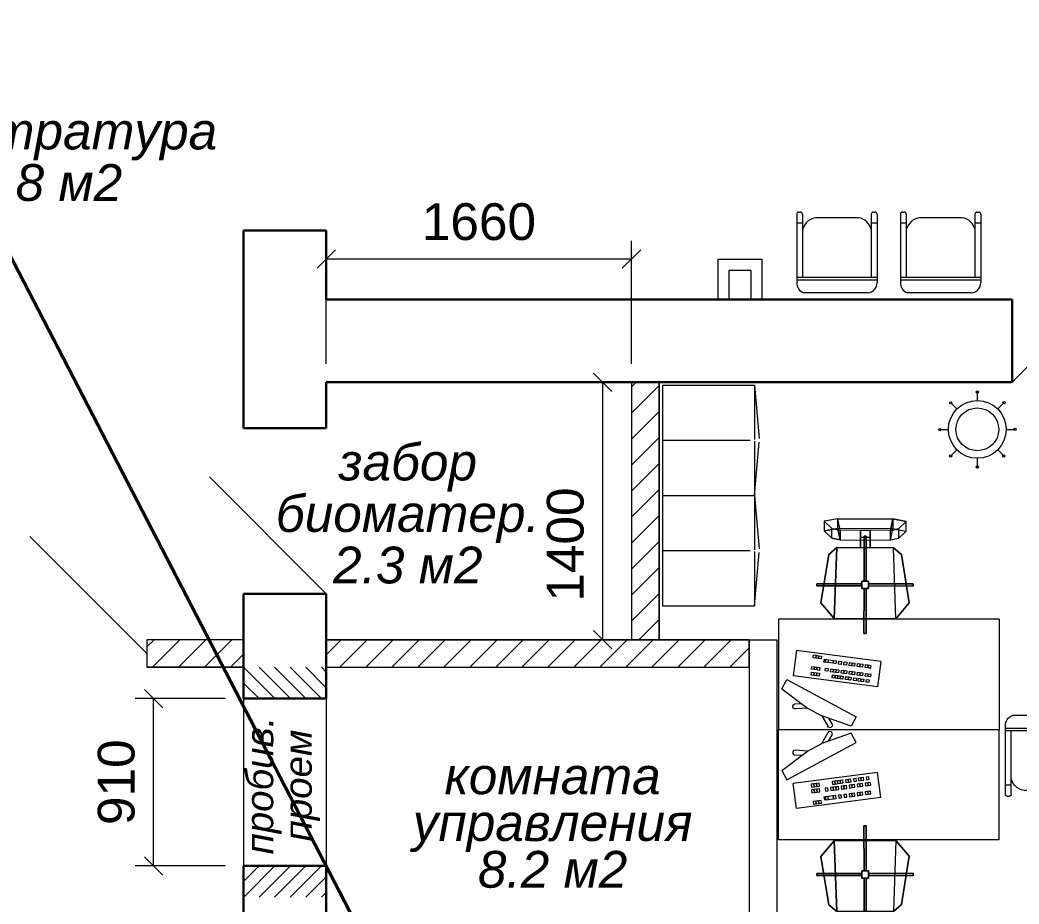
# Model space of a CAD drawing. Header units: metres. Extents: x 14591 to 15202, y 5442 to 5571.
# Drawn here: x 14879.85 to 14885.28, y 5543.47 to 5548.28 of the extents above; entities that cross this region are included whole.
import ezdxf

# ---------------------------------------------------------------- set-up
doc = ezdxf.new("R2010")
doc.units = ezdxf.units.M
doc.header["$MEASUREMENT"] = 0
doc.linetypes.add('DGN Style 3', pattern=[4.89804, 3.4986, -1.39944])
doc.layers.get('Defpoints').update_dxf_attribs({"lineweight": 0})
doc.layers.add('Стены', color=7, linetype='Continuous', lineweight=13)
doc.layers.add('ТХ Мебель', color=7, linetype='Continuous', lineweight=30)
doc.styles.add('Style-Arial', font='arial.ttf')
doc.styles.add('Style-Arial IF', font='ariali.ttf')
doc.styles.add('Style-txt', font='txt.shx')
doc.dimstyles.new('100', dxfattribs={"dimtxt": 0.25, "dimasz": 0.1875, "dimexe": 0.125, "dimexo": 0.125, "dimgap": 0.0625, "dimtad": 1, "dimdec": 0, "dimlfac": 1000, "dimzin": 11, "dimdsep": 46, "dimtxsty": 'Style-txt', "dimblk": 'OBLIQUE', "dimcen": 0.09, "dimadec": 0, "dimazin": 3, "dimtfac": 1, "dimtdec": 0, "dimtmove": 0, "dimatfit": 3, "dimldrblk": 'TerminatorOpen', "dimfxl": 1, "dimfrac": 2, "dimtzin": 11, "dimlwd": 0, "dimlwe": 0, "dimarcsym": 0})

# ---------------------------------------------------------------- blocks, each defined once
blk = doc.blocks.new('_Oblique')
at = {"color": 0, "linetype": 'ByBlock', "lineweight": -2}
blk.add_line((0.5, 0.5), (-0.5, -0.5), dxfattribs=at)
blk = doc.blocks.new('*D118')
at = {"color": 7, "linetype": 'Continuous', "lineweight": 0, "transparency": 16777216}
for p, q in [((14881.5128, 5546.41), (14881.5128, 5547.08)), ((14883.1728, 5546.41), (14883.1728, 5547.08))]:
    blk.add_line(p, q, dxfattribs=at)
at = {"color": 0, "linetype": 'Continuous', "lineweight": 0, "transparency": 16777216}
blk.add_line((14883.1728, 5546.98), (14881.5128, 5546.98), dxfattribs=at)
at = {"layer": 'Defpoints', "color": 0, "linetype": 'Continuous', "lineweight": 40, "transparency": 16777216}
for p in [(14881.5128, 5546.98), (14881.5128, 5546.31), (14883.1728, 5546.31)]:
    blk.add_point(p, dxfattribs=at)
at = {"color": 0, "linetype": 'Continuous', "lineweight": 0, "transparency": 16777216, "xscale": 0.1, "yscale": 0.1, "zscale": 0.1, "rotation": 180}
blk.add_blockref('_Oblique', (14881.5128, 5546.98), dxfattribs=at)
at = {"color": 0, "linetype": 'Continuous', "lineweight": 0, "transparency": 16777216, "xscale": 0.1, "yscale": 0.1, "zscale": 0.1}
blk.add_blockref('_Oblique', (14883.1728, 5546.98), dxfattribs=at)
at = {"color": 0, "linetype": 'Continuous', "lineweight": 0, "transparency": 16777216, "insert": (14882.3428, 5547.1821), "char_height": 0.2, "attachment_point": 5, "style": 'Style-Arial'}
blk.add_mtext('1660', dxfattribs=at)
blk = doc.blocks.new('TerminatorOpen')
at = {"color": 0, "linetype": 'ByBlock', "lineweight": -2}
for q in [(-1, 0.5), (-1, 0), (-1, -0.5)]:
    blk.add_line((0, 0), q, dxfattribs=at)
blk = doc.blocks.new('*D119')
at = {"color": 7, "linetype": 'Continuous', "lineweight": 0, "transparency": 16777216}
for p, q in [((14883.0728, 5546.31), (14882.9157, 5546.31)), ((14883.0728, 5544.91), (14882.9157, 5544.91))]:
    blk.add_line(p, q, dxfattribs=at)
at = {"color": 0, "linetype": 'Continuous', "lineweight": 0, "transparency": 16777216}
blk.add_line((14883.0157, 5546.31), (14883.0157, 5544.91), dxfattribs=at)
at = {"layer": 'Defpoints', "color": 0, "linetype": 'Continuous', "lineweight": 40, "transparency": 16777216}
for p in [(14883.1728, 5546.31), (14883.0157, 5544.91), (14883.1728, 5544.91)]:
    blk.add_point(p, dxfattribs=at)
at = {"color": 0, "linetype": 'Continuous', "lineweight": 0, "transparency": 16777216, "xscale": 0.1, "yscale": 0.1, "zscale": 0.1}
for p, rotation in [((14883.0157, 5546.31), 90), ((14883.0157, 5544.91), 270)]:
    blk.add_blockref('_Oblique', p, dxfattribs=dict(at, rotation=rotation))
at = {"color": 0, "linetype": 'Continuous', "lineweight": 0, "transparency": 16777216, "insert": (14882.8136, 5545.4275), "char_height": 0.2, "attachment_point": 5, "rotation": 90, "style": 'Style-Arial'}
blk.add_mtext('1400', dxfattribs=at)
blk = doc.blocks.new('*U130')
at = {"layer": 'Стены', "color": 7, "linetype": 'Continuous', "lineweight": 0}
blk.add_line((-0.3, -0.2627), (0.3, -0.2627), dxfattribs=at)
at = {"layer": 'ТХ Мебель', "color": 7, "linetype": 'Continuous', "lineweight": 0, "ltscale": 5e-05}
for p, q in [((-0.3, 0.2373), (-0.0099, 0.2627)), ((-0.3, 0.2373), (-0.0048, 0.2373)), ((-0.3, -0.2627), (-0.3, 0.2373)), ((0.0048, 0.2373), (0.3, 0.2373)), ((0.3, 0.2373), (0.0105, 0.2626)), ((0.3, -0.2627), (0.3, 0.2373)), ((0, -0.2627), (0, 0.2148))]:
    blk.add_line(p, q, dxfattribs=at)
blk = doc.blocks.new('*U129')
at = {"color": 7, "linetype": 'Continuous', "lineweight": 0}
blk.add_line((-0.6, -0.0269), (-0.6, 0.5731), dxfattribs=at)
at = {"layer": 'Стены', "color": 7, "linetype": 'Continuous', "lineweight": 0}
for p, q in [((0.6, 0.5731), (-0.6, 0.5731)), ((0.1788, 0.5028), (0.2063, 0.5541)), ((0.2063, 0.5541), (0.3657, 0.4974)), ((0.3283, 0.5107), (0.3089, 0.5443)), ((0.3657, 0.4974), (0.3324, 0.5551)), ((0.6, -0.0269), (0.6, 0.5731)), ((0.5556, 0.301), (0.1788, 0.5028)), ((0.4423, 0.4564), (0.3657, 0.4974)), ((0.4423, 0.4564), (0.5088, 0.4606)), ((0.5827, 0.3515), (0.4423, 0.4564)), ((0.474, 0.4326), (0.5128, 0.4351)), ((0.0435, 0.2035), (0.0614, 0.3404)), ((0.0614, 0.3404), (0.5202, 0.2805)), ((0.5827, 0.3515), (0.5556, 0.301)), ((0.0987, 0.2708), (0.1007, 0.2863)), ((0.1007, 0.2863), (0.1152, 0.2844)), ((0.1072, 0.3016), (0.1092, 0.3172)), ((0.1216, 0.2998), (0.1072, 0.3016)), ((0.1092, 0.3172), (0.1237, 0.3153)), ((0.1152, 0.2844), (0.1132, 0.2689)), ((0.1132, 0.2689), (0.1152, 0.2844)), ((0.1152, 0.2844), (0.1297, 0.2825)), ((0.1237, 0.3153), (0.1216, 0.2998)), ((0.1297, 0.2825), (0.1276, 0.267)), ((0.1361, 0.2979), (0.1381, 0.3134)), ((0.1506, 0.296), (0.1361, 0.2979)), ((0.1381, 0.3134), (0.1526, 0.3115)), ((0.1421, 0.2651), (0.1441, 0.2806)), ((0.1441, 0.2806), (0.1586, 0.2787)), ((0.1506, 0.296), (0.1526, 0.3115)), ((0.1526, 0.3115), (0.1506, 0.296)), ((0.1651, 0.2941), (0.1506, 0.296)), ((0.1526, 0.3115), (0.1671, 0.3096)), ((0.1566, 0.2632), (0.1586, 0.2787)), ((0.1586, 0.2787), (0.1566, 0.2632)), ((0.1586, 0.2787), (0.1731, 0.2768)), ((0.1671, 0.3096), (0.1651, 0.2941)), ((0.1731, 0.2768), (0.1711, 0.2613)), ((0.177, 0.2925), (0.1791, 0.308)), ((0.1915, 0.2906), (0.177, 0.2925)), ((0.1791, 0.308), (0.1935, 0.3061)), ((0.1855, 0.2595), (0.1876, 0.275)), ((0.1876, 0.275), (0.202, 0.2731)), ((0.1935, 0.3061), (0.1915, 0.2906)), ((0.202, 0.2731), (0.2, 0.2576)), ((0.2, 0.2576), (0.202, 0.2731)), ((0.202, 0.2731), (0.2165, 0.2712)), ((0.206, 0.2887), (0.208, 0.3042)), ((0.2205, 0.2868), (0.206, 0.2887)), ((0.208, 0.3042), (0.2225, 0.3023)), ((0.2225, 0.3023), (0.2205, 0.2868)), ((0.2205, 0.2868), (0.2225, 0.3023)), ((0.2349, 0.285), (0.2205, 0.2868)), ((0.2225, 0.3023), (0.237, 0.3005)), ((0.237, 0.3005), (0.2349, 0.285)), ((0.2493, 0.2831), (0.2513, 0.2986)), ((0.2638, 0.2812), (0.2493, 0.2831)), ((0.2513, 0.2986), (0.2658, 0.2967)), ((0.2658, 0.2967), (0.2638, 0.2812)), ((0.2638, 0.2812), (0.2658, 0.2967)), ((0.2782, 0.2793), (0.2638, 0.2812)), ((0.2658, 0.2967), (0.2803, 0.2948)), ((0.2782, 0.2793), (0.2803, 0.2948)), ((0.2803, 0.2948), (0.2782, 0.2793)), ((0.2927, 0.2774), (0.2782, 0.2793)), ((0.2803, 0.2948), (0.2947, 0.2929)), ((0.2927, 0.2774), (0.2947, 0.2929)), ((0.2947, 0.2929), (0.2927, 0.2774)), ((0.3072, 0.2755), (0.2927, 0.2774)), ((0.2947, 0.2929), (0.3092, 0.291)), ((0.3092, 0.291), (0.3072, 0.2755)), ((0.3781, 0.2663), (0.3801, 0.2818)), ((0.3801, 0.2818), (0.3946, 0.2799)), ((0.3946, 0.2799), (0.3925, 0.2644)), ((0.3925, 0.2644), (0.3946, 0.2799)), ((0.3946, 0.2799), (0.409, 0.278)), ((0.407, 0.2625), (0.409, 0.278)), ((0.409, 0.278), (0.407, 0.2625)), ((0.409, 0.278), (0.4235, 0.2761)), ((0.4235, 0.2761), (0.4215, 0.2606)), ((0.5023, 0.1436), (0.5202, 0.2805)), ((0.1039, 0.2701), (0.0986, 0.2708)), ((0.1132, 0.2689), (0.0987, 0.2708)), ((0.0988, 0.2235), (0.1008, 0.239)), ((0.106, 0.2225), (0.0988, 0.2235)), ((0.1133, 0.2216), (0.0988, 0.2235)), ((0.106, 0.2383), (0.1008, 0.239)), ((0.1008, 0.239), (0.1153, 0.2371)), ((0.1276, 0.267), (0.1132, 0.2689)), ((0.1133, 0.2216), (0.1153, 0.2371)), ((0.1153, 0.2371), (0.1133, 0.2216)), ((0.1277, 0.2197), (0.1133, 0.2216)), ((0.1153, 0.2371), (0.1298, 0.2352)), ((0.1298, 0.2352), (0.1277, 0.2197)), ((0.1566, 0.2632), (0.1421, 0.2651)), ((0.1422, 0.2178), (0.1442, 0.2333)), ((0.1567, 0.2159), (0.1422, 0.2178)), ((0.1442, 0.2333), (0.1587, 0.2314)), ((0.1711, 0.2613), (0.1566, 0.2632)), ((0.1567, 0.2159), (0.1587, 0.2314)), ((0.1587, 0.2314), (0.1567, 0.2159)), ((0.1587, 0.2314), (0.1732, 0.2295)), ((0.1732, 0.2295), (0.1712, 0.214)), ((0.2, 0.2576), (0.1855, 0.2595)), ((0.1856, 0.2121), (0.1877, 0.2276)), ((0.1877, 0.2276), (0.2021, 0.2258)), ((0.2145, 0.2557), (0.2, 0.2576)), ((0.2001, 0.2102), (0.2021, 0.2258)), ((0.2021, 0.2258), (0.2001, 0.2102)), ((0.2021, 0.2258), (0.2166, 0.2239)), ((0.2165, 0.2712), (0.2145, 0.2557)), ((0.2166, 0.2239), (0.2146, 0.2084)), ((0.229, 0.2538), (0.231, 0.2693)), ((0.2434, 0.2519), (0.229, 0.2538)), ((0.2291, 0.2065), (0.2311, 0.222)), ((0.231, 0.2693), (0.2455, 0.2674)), ((0.2311, 0.222), (0.2456, 0.2201)), ((0.2434, 0.2519), (0.2455, 0.2674)), ((0.2455, 0.2674), (0.2434, 0.2519)), ((0.2579, 0.25), (0.2434, 0.2519)), ((0.2456, 0.2201), (0.2435, 0.2046)), ((0.2455, 0.2674), (0.2599, 0.2655)), ((0.2599, 0.2655), (0.2579, 0.25)), ((0.258, 0.2027), (0.26, 0.2182)), ((0.26, 0.2182), (0.2745, 0.2163)), ((0.2724, 0.2481), (0.2744, 0.2636)), ((0.2869, 0.2462), (0.2724, 0.2481)), ((0.2744, 0.2636), (0.2889, 0.2617)), ((0.2889, 0.2617), (0.2869, 0.2462)), ((0.2869, 0.2462), (0.2889, 0.2617)), ((0.3013, 0.2443), (0.2869, 0.2462)), ((0.2889, 0.2617), (0.3034, 0.2598)), ((0.3034, 0.2598), (0.3013, 0.2443)), ((0.3013, 0.2443), (0.3034, 0.2598)), ((0.3158, 0.2424), (0.3013, 0.2443)), ((0.3034, 0.2598), (0.3178, 0.2579)), ((0.3178, 0.2579), (0.3158, 0.2424)), ((0.3303, 0.2405), (0.3323, 0.256)), ((0.3448, 0.2387), (0.3303, 0.2405)), ((0.3323, 0.256), (0.3468, 0.2542)), ((0.3468, 0.2542), (0.3448, 0.2387)), ((0.3752, 0.2352), (0.3772, 0.2507)), ((0.3896, 0.2333), (0.3752, 0.2352)), ((0.3772, 0.2507), (0.3917, 0.2488)), ((0.3925, 0.2644), (0.3781, 0.2663)), ((0.3896, 0.2333), (0.3917, 0.2488)), ((0.3917, 0.2488), (0.3896, 0.2333)), ((0.4041, 0.2314), (0.3896, 0.2333)), ((0.3917, 0.2488), (0.4061, 0.2469)), ((0.407, 0.2625), (0.3925, 0.2644)), ((0.4061, 0.2469), (0.4041, 0.2314)), ((0.4041, 0.2314), (0.4061, 0.2469)), ((0.4186, 0.2295), (0.4041, 0.2314)), ((0.4061, 0.2469), (0.4206, 0.245)), ((0.4215, 0.2606), (0.407, 0.2625)), ((0.4206, 0.245), (0.4186, 0.2295)), ((0.0435, 0.2035), (0.5023, 0.1436)), ((0.1712, 0.214), (0.1567, 0.2159)), ((0.2001, 0.2102), (0.1856, 0.2121)), ((0.2146, 0.2084), (0.2001, 0.2102)), ((0.2435, 0.2046), (0.2291, 0.2065)), ((0.2725, 0.2008), (0.258, 0.2027)), ((0.2745, 0.2163), (0.2725, 0.2008)), ((0.2869, 0.1989), (0.289, 0.2144)), ((0.3014, 0.197), (0.2869, 0.1989)), ((0.289, 0.2144), (0.3034, 0.2125)), ((0.3013, 0.197), (0.3033, 0.2125)), ((0.3514, 0.1905), (0.3013, 0.197)), ((0.3034, 0.2125), (0.3014, 0.197)), ((0.3033, 0.2125), (0.3534, 0.206)), ((0.3296, 0.1933), (0.3317, 0.2088)), ((0.3441, 0.1914), (0.3296, 0.1933)), ((0.3317, 0.2088), (0.3461, 0.2069)), ((0.3461, 0.2069), (0.3441, 0.1914)), ((0.3534, 0.206), (0.3514, 0.1905)), ((0.367, 0.1728), (0.369, 0.1883)), ((0.3815, 0.1709), (0.367, 0.1728)), ((0.369, 0.1883), (0.3835, 0.1864)), ((0.3815, 0.1709), (0.3835, 0.1864)), ((0.3835, 0.1864), (0.3815, 0.1709)), ((0.396, 0.169), (0.3815, 0.1709)), ((0.3835, 0.1864), (0.398, 0.1845)), ((0.398, 0.1845), (0.396, 0.169)), ((0.396, 0.169), (0.398, 0.1845)), ((0.4104, 0.1671), (0.396, 0.169)), ((0.398, 0.1845), (0.4125, 0.1826)), ((0.4125, 0.1826), (0.4104, 0.1671)), ((0.1238, -0.1944), (0.1244, 0.05)), ((0.1244, 0.05), (0.1238, -0.1944)), ((0.1238, -0.1944), (0.1244, 0.05)), ((0.1244, 0.05), (0.1244, 0.05)), ((0.1244, 0.05), (0.1244, 0.05)), ((0.1244, 0.05), (0.1359, 0.05)), ((0.1359, 0.05), (0.1244, 0.05)), ((0.1244, 0.05), (0.1359, 0.05)), ((0.1359, 0.05), (0.1354, -0.1944)), ((0.1354, -0.1944), (0.1359, 0.05)), ((0.1359, 0.05), (0.1354, -0.1944)), ((0.1359, 0.05), (0.1359, 0.05)), ((0.1359, 0.05), (0.1359, 0.05)), ((-0.6, -0.0269), (0.6, -0.0269)), ((-0.1106, -0.1158), (-0.0371, -0.03)), ((-0.0371, -0.03), (-0.1106, -0.1158)), ((-0.1106, -0.1158), (-0.0371, -0.03)), ((-0.0371, -0.03), (0.2971, -0.0307)), ((0.2971, -0.0307), (-0.0371, -0.03)), ((0.2971, -0.0307), (-0.0371, -0.03)), ((-0.0371, -0.03), (-0.0252, -0.416)), ((-0.0371, -0.03), (-0.0252, -0.416)), ((0.2834, -0.4167), (0.2971, -0.0307)), ((0.2971, -0.0307), (0.2834, -0.4167)), ((0.2971, -0.0307), (0.3702, -0.1169)), ((0.3702, -0.1169), (0.2971, -0.0307)), ((0.3702, -0.1169), (0.2971, -0.0307)), ((-0.0691, -0.3784), (-0.1106, -0.1158)), ((-0.1106, -0.1158), (-0.0691, -0.3784)), ((-0.0691, -0.3784), (-0.1106, -0.1158)), ((0.3702, -0.1169), (0.3275, -0.3793)), ((0.3275, -0.3793), (0.3702, -0.1169)), ((0.3275, -0.3793), (0.3702, -0.1169)), ((-0.1325, -0.2194), (-0.1324, -0.2078)), ((-0.1324, -0.2078), (-0.1325, -0.2194)), ((-0.1325, -0.2194), (-0.1324, -0.2078)), ((-0.1324, -0.2078), (-0.1324, -0.2078)), ((-0.1324, -0.2078), (0.112, -0.2084)), ((0.112, -0.2084), (-0.1324, -0.2078)), ((-0.1324, -0.2078), (-0.1324, -0.2078)), ((-0.1324, -0.2078), (0.112, -0.2084)), ((0.1119, -0.2339), (0.112, -0.1944)), ((0.112, -0.1944), (0.1119, -0.2339)), ((0.112, -0.1944), (0.1472, -0.1945)), ((0.1472, -0.1945), (0.112, -0.1944)), ((0.112, -0.2084), (0.112, -0.2084)), ((0.112, -0.2084), (0.112, -0.2199)), ((0.1354, -0.1944), (0.1238, -0.1944)), ((0.1354, -0.1944), (0.1354, -0.1944)), ((0.1472, -0.1945), (0.1471, -0.234)), ((0.1471, -0.234), (0.1472, -0.1945)), ((0.3916, -0.209), (0.1471, -0.2084)), ((0.1471, -0.2084), (0.1471, -0.2084)), ((0.1471, -0.2084), (0.3916, -0.209)), ((0.1471, -0.2084), (0.1471, -0.22)), ((0.3916, -0.209), (0.1471, -0.2084)), ((0.3916, -0.209), (0.3916, -0.209)), ((0.3916, -0.2205), (0.3916, -0.209)), ((0.3916, -0.209), (0.3916, -0.209)), ((0.3916, -0.209), (0.3916, -0.2206)), ((0.3916, -0.2205), (0.3916, -0.209)), ((-0.1325, -0.2194), (-0.1325, -0.2194)), ((0.112, -0.2199), (-0.1325, -0.2194)), ((-0.1325, -0.2194), (-0.1325, -0.2194)), ((-0.1325, -0.2194), (0.112, -0.2199)), ((0.112, -0.2199), (-0.1325, -0.2194)), ((0.1471, -0.234), (0.1119, -0.2339)), ((0.1119, -0.2339), (0.1471, -0.234)), ((0.1237, -0.2339), (0.1232, -0.4784)), ((0.1232, -0.4784), (0.1237, -0.2339)), ((0.1237, -0.2339), (0.1232, -0.4784)), ((0.1353, -0.234), (0.1237, -0.2339)), ((0.1348, -0.4784), (0.1353, -0.234)), ((0.1353, -0.234), (0.1348, -0.4784)), ((0.1348, -0.4784), (0.1353, -0.234)), ((0.1353, -0.234), (0.1353, -0.234)), ((0.1471, -0.22), (0.3916, -0.2206)), ((0.3916, -0.2205), (0.1471, -0.22)), ((0.1471, -0.22), (0.3916, -0.2205)), ((0.3916, -0.2206), (0.3916, -0.2205)), ((0.3916, -0.2206), (0.3916, -0.2205)), ((-0.0252, -0.416), (-0.0691, -0.3784)), ((-0.0691, -0.3784), (-0.0252, -0.416)), ((-0.0252, -0.416), (-0.0691, -0.3784)), ((0.3275, -0.3793), (0.2834, -0.4167)), ((0.2834, -0.4167), (0.3275, -0.3793)), ((0.2834, -0.4167), (0.3275, -0.3793)), ((0.2834, -0.4167), (-0.0252, -0.416)), ((-0.0252, -0.416), (0.2834, -0.4167)), ((-0.0252, -0.416), (0.2834, -0.4167)), ((0.1025, -0.5106), (0.1027, -0.4163)), ((0.1025, -0.5106), (0.1027, -0.4163)), ((0.1027, -0.4163), (0.1026, -0.4735)), ((0.1026, -0.4735), (0.1027, -0.4163)), ((0.1027, -0.4163), (0.1555, -0.4164)), ((0.1027, -0.4163), (0.1555, -0.4164)), ((0.1555, -0.4164), (0.1553, -0.5107)), ((0.1555, -0.4164), (0.1553, -0.5107)), ((0.1554, -0.4736), (0.1555, -0.4164)), ((0.1555, -0.4164), (0.1554, -0.4736)), ((-0.052, -0.4669), (-0.0942, -0.5064)), ((-0.0942, -0.5064), (-0.052, -0.4669)), ((-0.0521, -0.5197), (-0.052, -0.4669)), ((-0.0521, -0.5197), (-0.052, -0.4669)), ((-0.052, -0.4669), (-0.008, -0.4576)), ((-0.052, -0.4669), (-0.008, -0.4576)), ((-0.008, -0.4576), (-0.0209, -0.5197)), ((-0.008, -0.4576), (-0.0209, -0.5197)), ((-0.008, -0.4576), (-0.0081, -0.5103)), ((-0.008, -0.4576), (-0.0081, -0.5103)), ((0.2661, -0.4582), (-0.008, -0.4576)), ((0.2661, -0.4582), (-0.008, -0.4576)), ((0.1026, -0.4735), (0.1025, -0.5106)), ((0.1554, -0.4736), (0.1026, -0.4735)), ((0.1232, -0.4784), (0.1232, -0.4784)), ((0.1232, -0.4784), (0.1348, -0.4784)), ((0.1348, -0.4784), (0.1232, -0.4784)), ((0.1232, -0.4784), (0.1232, -0.4784)), ((0.1232, -0.4784), (0.1348, -0.4784)), ((0.1348, -0.4784), (0.1348, -0.4784)), ((0.1348, -0.4784), (0.1348, -0.4784)), ((0.1553, -0.5107), (0.1554, -0.4736)), ((0.266, -0.511), (0.2661, -0.4582)), ((0.266, -0.511), (0.2661, -0.4582)), ((0.2661, -0.4582), (0.31, -0.4677)), ((0.31, -0.4677), (0.2661, -0.4582)), ((0.2661, -0.4582), (0.2787, -0.5203)), ((0.2787, -0.5203), (0.2661, -0.4582)), ((0.31, -0.4677), (0.3099, -0.5205)), ((0.31, -0.4677), (0.3099, -0.5205)), ((0.352, -0.5074), (0.31, -0.4677)), ((0.352, -0.5074), (0.31, -0.4677)), ((-0.0942, -0.5064), (-0.0943, -0.5592)), ((-0.0942, -0.5064), (-0.0943, -0.5592)), ((-0.0943, -0.5592), (-0.0521, -0.5197)), ((-0.0943, -0.5592), (-0.0521, -0.5197)), ((-0.0209, -0.5197), (-0.0942, -0.5064)), ((-0.0209, -0.5197), (-0.0942, -0.5064)), ((-0.0081, -0.5103), (-0.0521, -0.5197)), ((-0.0521, -0.5197), (-0.0081, -0.5103)), ((-0.0081, -0.5103), (-0.0211, -0.5724)), ((-0.0211, -0.5724), (-0.0081, -0.5103)), ((-0.0211, -0.5724), (-0.0209, -0.5197)), ((-0.0211, -0.5724), (-0.0209, -0.5197)), ((-0.0209, -0.5197), (0.2787, -0.5203)), ((-0.0209, -0.5197), (0.2787, -0.5203)), ((-0.0081, -0.5103), (0.266, -0.511)), ((-0.0081, -0.5103), (0.266, -0.511)), ((0.1553, -0.5107), (0.1025, -0.5106)), ((0.3099, -0.5205), (0.266, -0.511)), ((0.266, -0.511), (0.2786, -0.5731)), ((0.3099, -0.5205), (0.266, -0.511)), ((0.266, -0.511), (0.2786, -0.5731)), ((0.2787, -0.5203), (0.2786, -0.5731)), ((0.2787, -0.5203), (0.2786, -0.5731)), ((0.352, -0.5074), (0.2787, -0.5203)), ((0.2787, -0.5203), (0.352, -0.5074)), ((0.3099, -0.5205), (0.3519, -0.5602)), ((0.3519, -0.5602), (0.3099, -0.5205)), ((0.3519, -0.5602), (0.352, -0.5074)), ((0.3519, -0.5602), (0.352, -0.5074)), ((-0.0943, -0.5592), (-0.0211, -0.5724)), ((-0.0211, -0.5724), (-0.0943, -0.5592)), ((0.2786, -0.5731), (-0.0211, -0.5724)), ((0.2786, -0.5731), (-0.0211, -0.5724)), ((0.2786, -0.5731), (0.3519, -0.5602)), ((0.2786, -0.5731), (0.3519, -0.5602))]:
    blk.add_line(p, q, dxfattribs=at)
at = {"layer": 'Стены', "color": 7, "linetype": 'Continuous', "lineweight": 0, "extrusion": (0, 0, -1)}
for centre, start, end in [((-0.3206, 0.5497), 335.1796, 155.2165), ((-0.5108, 0.4479), 81.1305, 261.1674)]:
    blk.add_arc(centre, 0.0129, start, end, dxfattribs=at)
blk = doc.blocks.new('*U131')
at = {"layer": 'Стены', "color": 7, "linetype": 'Continuous', "lineweight": 0}
for p, q in [((-0.2084, 0.2185), (0.1503, 0.2185)), ((-0.1597, 0.1867), (-0.1597, 0.2185)), ((0.1358, -0.2186), (0.1358, 0.2185)), ((0.15, -0.2186), (0.15, 0.2185)), ((0.1503, 0.2185), (0.1691, 0.2185)), ((-0.2193, 0.208), (-0.2193, 0.1978)), ((-0.2084, 0.1867), (0.1358, 0.1867)), ((0.2193, -0.1679), (0.2193, 0.1803)), ((-0.1885, -0.1177), (-0.1885, 0.1082)), ((-0.2193, -0.1972), (-0.2193, -0.2075)), ((-0.2084, -0.1867), (0.1358, -0.1867)), ((-0.1597, -0.2186), (-0.1597, -0.1867)), ((-0.2084, -0.2186), (0.1649, -0.2186))]:
    blk.add_line(p, q, dxfattribs=at)
at = {"layer": 'Стены', "color": 7, "linetype": 'Continuous', "lineweight": 0, "extrusion": (0, 0, -1)}
for centre, radius, start, end in [((0.2089, 0.2082), 0.0104, 358.9796, 94.0778), ((-0.1666, 0.1632), 0.0554, 87.4032, 162.07), ((0.2083, 0.1977), 0.011, 270.467, 0.467), ((0.1042, 0.1045), 0.0844, 358.3439, 76.9666), ((0.1052, -0.1048), 0.0844, 283.0334, 351.2374), ((0.2083, -0.2076), 0.011, 270.467, 0.467), ((0.2089, -0.1971), 0.0104, 358.9796, 94.0778), ((-0.1644, -0.1636), 0.055, 184.5182, 270.467)]:
    blk.add_arc(centre, radius, start, end, dxfattribs=at)
blk = doc.blocks.new('*U132')
at = {"color": 7, "linetype": 'Continuous', "lineweight": 0}
for p, q in [((-0.0007, 0.2052), (-0.0007, 0.1578)), ((-0.0007, 0.2052), (-0.0007, 0.1578)), ((-0.1455, 0.1452), (-0.112, 0.1117)), ((-0.1455, 0.1452), (-0.112, 0.1117)), ((0.144, 0.1452), (0.1105, 0.1117)), ((0.144, 0.1452), (0.1105, 0.1117)), ((-0.2055, 0.0004), (-0.1581, 0.0004)), ((-0.2055, 0.0004), (-0.1581, 0.0004)), ((0.1566, 0.0004), (0.204, 0.0004)), ((0.1566, 0.0004), (0.204, 0.0004)), ((-0.112, -0.1108), (-0.1455, -0.1444)), ((-0.112, -0.1108), (-0.1455, -0.1444)), ((-0.0007, -0.1569), (-0.0007, -0.2043)), ((-0.0007, -0.1569), (-0.0007, -0.2043)), ((0.1105, -0.1108), (0.144, -0.1444)), ((0.1105, -0.1108), (0.144, -0.1444))]:
    blk.add_line(p, q, dxfattribs=at)
at = {"color": 7, "linetype": 'Continuous', "lineweight": 0, "flags": 128}
for points in [[(-0.0067, 0.2042, -1), (0.0056, 0.2042, -1), (-0.0067, 0.2042)], [(-0.0067, 0.2042, -1), (0.0056, 0.2042, -1), (-0.0067, 0.2042)], [(-0.1517, 0.1447, -1), (-0.1394, 0.1447, -1), (-0.1517, 0.1447)], [(-0.1517, 0.1447, -1), (-0.1394, 0.1447, -1), (-0.1517, 0.1447)], [(0.1382, 0.1461, -1), (0.1505, 0.1461, -1), (0.1382, 0.1461)], [(0.1382, 0.1461, -1), (0.1505, 0.1461, -1), (0.1382, 0.1461)], [(-0.2107, -0.0008, -1), (-0.1984, -0.0008, -1), (-0.2107, -0.0008)], [(-0.2107, -0.0008, -1), (-0.1984, -0.0008, -1), (-0.2107, -0.0008)], [(0.1984, 0.0006, -1), (0.2107, 0.0006, -1), (0.1984, 0.0006)], [(0.1984, 0.0006, -1), (0.2107, 0.0006, -1), (0.1984, 0.0006)], [(-0.1524, -0.1443, -1), (-0.1402, -0.1443, -1), (-0.1524, -0.1443)], [(-0.1524, -0.1443, -1), (-0.1402, -0.1443, -1), (-0.1524, -0.1443)], [(0.1366, -0.1439, -1), (0.1489, -0.1439, -1), (0.1366, -0.1439)], [(0.1366, -0.1439, -1), (0.1489, -0.1439, -1), (0.1366, -0.1439)], [(-0.0066, -0.2042, -1), (0.0056, -0.2042, -1), (-0.0066, -0.2042)], [(-0.0066, -0.2042, -1), (0.0056, -0.2042, -1), (-0.0066, -0.2042)]]:
    blk.add_lwpolyline(points, format="xyb", dxfattribs=at)
at = {"color": 7, "linetype": 'Continuous', "lineweight": 0}
for radius in [0.1573, 0.1573, 0.1164]:
    blk.add_circle((-0.0007, 0.0004), radius, dxfattribs=at)
blk = doc.blocks.new('*U143')
at = {"layer": 'Стены', "color": 7, "linetype": 'Continuous', "lineweight": 0}
for p, q in [((-0.2084, 0.2185), (0.1503, 0.2185)), ((-0.1597, 0.1867), (-0.1597, 0.2185)), ((0.1358, -0.2186), (0.1358, 0.2185)), ((0.15, -0.2186), (0.15, 0.2185)), ((0.1503, 0.2185), (0.1691, 0.2185)), ((-0.2193, 0.208), (-0.2193, 0.1978)), ((-0.2084, 0.1867), (0.1358, 0.1867)), ((0.2193, -0.1679), (0.2193, 0.1803)), ((-0.1885, -0.1177), (-0.1885, 0.1082)), ((-0.2193, -0.1972), (-0.2193, -0.2075)), ((-0.2084, -0.1867), (0.1358, -0.1867)), ((-0.1597, -0.2186), (-0.1597, -0.1867)), ((-0.2084, -0.2186), (0.1649, -0.2186))]:
    blk.add_line(p, q, dxfattribs=at)
at = {"layer": 'Стены', "color": 7, "linetype": 'Continuous', "lineweight": 0, "extrusion": (0, 0, -1)}
for centre, radius, start, end in [((0.2089, 0.2082), 0.0104, 358.9796, 94.0778), ((-0.1666, 0.1632), 0.0554, 87.4032, 162.07), ((0.2083, 0.1977), 0.011, 270.467, 0.467), ((0.1042, 0.1045), 0.0844, 358.3439, 76.9666), ((0.1052, -0.1048), 0.0844, 283.0334, 351.2374), ((0.2083, -0.2076), 0.011, 270.467, 0.467), ((0.2089, -0.1971), 0.0104, 358.9796, 94.0778), ((-0.1644, -0.1636), 0.055, 184.5182, 270.467)]:
    blk.add_arc(centre, radius, start, end, dxfattribs=at)
blk = doc.blocks.new('*U93')
at = {"color": 5, "linetype": 'Continuous', "lineweight": 13}
for p, q in [((-0.0853, 0.1402), (-0.0008, 0.2248)), ((-0.0853, 0.0554), (0.0838, 0.2246)), ((-0.0853, -0.0295), (0.0853, 0.1412)), ((-0.0853, -0.1143), (0.0853, 0.0563)), ((-0.0853, -0.1992), (0.0853, -0.0285)), ((-0.0262, -0.2249), (0.0853, -0.1134)), ((0.0586, -0.2249), (0.0853, -0.1982))]:
    blk.add_line(p, q, dxfattribs=at)
blk = doc.blocks.new('*D148')
at = {"color": 7, "linetype": 'Continuous', "lineweight": 0, "transparency": 16777216}
for p, q in [((14880.9628, 5544.59), (14880.4732, 5544.59)), ((14880.9628, 5543.68), (14880.4732, 5543.68))]:
    blk.add_line(p, q, dxfattribs=at)
at = {"color": 0, "linetype": 'Continuous', "lineweight": 0, "transparency": 16777216}
blk.add_line((14880.5732, 5543.68), (14880.5732, 5544.59), dxfattribs=at)
at = {"layer": 'Defpoints', "color": 0, "linetype": 'Continuous', "lineweight": 40, "transparency": 16777216}
for p in [(14880.5732, 5544.59), (14881.0628, 5544.59), (14881.0628, 5543.68)]:
    blk.add_point(p, dxfattribs=at)
at = {"color": 0, "linetype": 'Continuous', "lineweight": 0, "transparency": 16777216, "xscale": 0.1, "yscale": 0.1, "zscale": 0.1}
for p, rotation in [((14880.5732, 5544.59), 90), ((14880.5732, 5543.68), 270)]:
    blk.add_blockref('_Oblique', p, dxfattribs=dict(at, rotation=rotation))
at = {"color": 0, "linetype": 'Continuous', "lineweight": 0, "transparency": 16777216, "insert": (14880.371, 5544.135), "char_height": 0.2, "attachment_point": 5, "rotation": 90, "style": 'Style-Arial'}
blk.add_mtext('910', dxfattribs=at)

msp = doc.modelspace()

# ---------------------------------------------------------------- hatches: boundary and pattern name
at = {"linetype": 'Continuous', "lineweight": 13}
h = msp.add_hatch(dxfattribs=at)
h.set_pattern_fill('HATCH', color=5, style=0, pattern_type=2)
h.set_pattern_definition([(45, (14883.21002, 5545.47301), (-0.070711, 0.070711), [])])
h.paths.add_polyline_path([(14883.32275864, 5544.9099997), (14883.32275864, 5546.3099997), (14883.17275864, 5546.3099997), (14883.17275864, 5544.9099997)])
h = msp.add_hatch(dxfattribs=at)
h.set_pattern_fill('HATCH', color=5, style=0, pattern_type=2)
h.set_pattern_definition([(45, (14880.26892, 5545.16925), (-0.070711, 0.070711), [])])
h.paths.add_polyline_path([(14881.06275864, 5544.9099997), (14880.536393, 5544.9099997), (14880.536393, 5544.7599997), (14881.06275864, 5544.7599997)])
h = msp.add_hatch(dxfattribs=at)
h.set_pattern_fill('HATCH', color=5, style=0, pattern_type=2)
h.set_pattern_definition([(45, (14883.48639, 5544.82212), (-0.0707107, 0.0707107), [])])
h.paths.add_polyline_path([(14883.32275864, 5544.9099997), (14883.17275864, 5544.9099997), (14881.51275864, 5544.9099997), (14881.51275864, 5544.7599997), (14883.81275864, 5544.7599997), (14883.81275864, 5544.9099997)])

# ---------------------------------------------------------------- linework, layer by layer
at = {"color": 1, "linetype": 'Continuous', "lineweight": 40}
msp.add_line((14873.97436208, 5558.23468122), (14897.95934336, 5511.91378311), dxfattribs=at)
at = {"color": 7, "linetype": 'Continuous', "lineweight": 13}
for p, q in [((14883.17275864, 5546.3099997), (14883.17275864, 5544.9099997)), ((14883.32275864, 5546.3099997), (14883.32275864, 5544.9099997)), ((14881.51275864, 5544.9099997), (14883.96275864, 5544.9099997)), ((14881.51275864, 5544.7599997), (14883.81275864, 5544.7599997))]:
    msp.add_line(p, q, dxfattribs=at)
at = {"color": 5, "linetype": 'Continuous', "lineweight": 0}
msp.add_line((14879.8999969, 5545.47139581), (14880.536393, 5544.8349997), dxfattribs=at)
at = {"color": 5, "linetype": 'Continuous', "lineweight": 13}
for p, q in [((14881.06275864, 5544.9099997), (14880.536393, 5544.9099997)), ((14880.536393, 5544.9099997), (14880.536393, 5544.7599997)), ((14881.06275864, 5544.7599997), (14880.536393, 5544.7599997))]:
    msp.add_line(p, q, dxfattribs=at)
at = {"color": 5, "linetype": 'DGN Style 3', "lineweight": 0}
for p, q in [((14881.06275864, 5544.5899997), (14881.06275864, 5543.6799997)), ((14881.51275864, 5544.5899997), (14881.51275864, 5543.6799997))]:
    msp.add_line(p, q, dxfattribs=at)
at = {"color": 5, "linetype": 'Continuous', "lineweight": 30}
for p, q in [((14881.06275864, 5544.5899997), (14881.51275864, 5544.5899997)), ((14881.06275864, 5543.6799997), (14881.51275864, 5543.6799997))]:
    msp.add_line(p, q, dxfattribs=at)
at = {"color": 5, "linetype": 'Continuous', "lineweight": 13, "flags": 128}
for points in [[(14883.32275864, 5544.9099997), (14883.32275864, 5546.3099997), (14883.17275864, 5546.3099997), (14883.17275864, 5544.9099997), (14883.32275864, 5544.9099997)], [(14881.06275864, 5544.9099997), (14880.536393, 5544.9099997), (14880.536393, 5544.7599997), (14881.06275864, 5544.7599997), (14881.06275864, 5544.9099997)], [(14883.32275864, 5544.9099997), (14883.17275864, 5544.9099997), (14881.51275864, 5544.9099997), (14881.51275864, 5544.7599997), (14883.81275864, 5544.7599997), (14883.81275864, 5544.9099997), (14883.32275864, 5544.9099997)]]:
    msp.add_lwpolyline(points, close=True, dxfattribs=at)
at = {"layer": 'Стены', "color": 7, "linetype": 'Continuous', "lineweight": 30}
for p, q in [((14881.51275864, 5547.1349997), (14881.06275864, 5547.1349997)), ((14881.06275864, 5547.1349997), (14881.06275864, 5546.0599997)), ((14881.51275864, 5547.1349997), (14881.51275864, 5546.7599997)), ((14881.51275864, 5546.7599997), (14885.24275864, 5546.7599997)), ((14885.24275864, 5546.7599997), (14885.24275864, 5546.3099997)), ((14881.51275864, 5546.3099997), (14881.51275864, 5546.0599997)), ((14881.51275864, 5546.3099997), (14885.24275864, 5546.3099997)), ((14881.06275864, 5546.0599997), (14881.51275864, 5546.0599997)), ((14881.06275864, 5545.1599997), (14881.51275864, 5545.1599997)), ((14881.06275864, 5545.1599997), (14881.06275864, 5544.5899997)), ((14881.51275864, 5545.1599997), (14881.51275864, 5544.5899997)), ((14881.06275864, 5544.5899997), (14881.51275864, 5544.5899997)), ((14881.06275864, 5543.6799997), (14881.06275864, 5543.0899997)), ((14881.06275864, 5543.6799997), (14881.51275864, 5543.6799997)), ((14881.51275864, 5543.6799997), (14881.51275864, 5543.0899997))]:
    msp.add_line(p, q, dxfattribs=at)
at = {"layer": 'Стены', "color": 7, "linetype": 'Continuous', "lineweight": 13}
for p, q in [((14883.64275864, 5546.9799997), (14883.64275864, 5546.7599997)), ((14883.64275864, 5546.9799997), (14883.88275864, 5546.9799997)), ((14883.88275864, 5546.9799997), (14883.88275864, 5546.7599997)), ((14883.81275864, 5544.9099997), (14883.81275864, 5541.1599997)), ((14883.96275864, 5544.9099997), (14883.96275864, 5541.1599997))]:
    msp.add_line(p, q, dxfattribs=at)
at = {"layer": 'Стены', "color": 7, "linetype": 'Continuous', "lineweight": 0}
for p, q in [((14883.70275864, 5546.9199997), (14883.82275864, 5546.9199997)), ((14883.70275864, 5546.9199997), (14883.70275864, 5546.7599997)), ((14883.82275864, 5546.9199997), (14883.82275864, 5546.7599997)), ((14885.24275864, 5546.3099997), (14885.87915474, 5546.94639581)), ((14881.51275864, 5545.1599997), (14880.87636253, 5545.79639581))]:
    msp.add_line(p, q, dxfattribs=at)

# ---------------------------------------------------------------- block references
at = {"color": 7, "linetype": 'Continuous', "lineweight": 0}
msp.add_blockref('*U132', (14885.05476391, 5546.05349484), dxfattribs=at)
at = {"color": 5, "linetype": 'Continuous', "lineweight": 13, "rotation": 90}
msp.add_blockref('*U93', (14881.28785918, 5544.67534107), dxfattribs=at)
at = {"color": 5, "linetype": 'Continuous', "lineweight": 13, "extrusion": (0, 0, -1), "rotation": 270}
msp.add_blockref('*U93', (-14881.28785918, 5543.59465834), dxfattribs=at)
at = {"layer": 'Стены', "color": 7, "linetype": 'Continuous', "lineweight": 0, "extrusion": (0, 0, -1), "rotation": 270.0000000000014}
for p in [(-14884.29027394, 5547.01604584), (-14884.85457478, 5547.01604584)]:
    msp.add_blockref('*U143', p, dxfattribs=at)
at = {"layer": 'Стены', "color": 7, "linetype": 'Continuous', "lineweight": 0}
for name, p, rotation in [('*U129', (14884.57324934, 5544.99414346), 180), ('*U131', (14885.42527495, 5544.27794243), 90.00000000000001)]:
    msp.add_blockref(name, p, dxfattribs=dict(at, rotation=rotation))
at = {"layer": 'Стены', "color": 7, "linetype": 'Continuous', "lineweight": 0, "extrusion": (0, 0, -1)}
msp.add_blockref('*U129', (-14884.57324934, 5543.84791505), dxfattribs=at)
at = {"layer": 'ТХ Мебель', "color": 7, "linetype": 'Continuous', "lineweight": 0, "ltscale": 5e-05, "rotation": 270}
for p in [(14883.60407024, 5545.99424971), (14883.60407024, 5545.39424971)]:
    msp.add_blockref('*U130', p, dxfattribs=at)

# ---------------------------------------------------------------- texts
at = {"color": 7, "linetype": 'Continuous', "lineweight": 13, "char_height": 0.2, "attachment_point": 5, "style": 'Style-Arial IF'}
for s, insert, line_spacing_factor in [('Регистратура\\P25.8 м2', (14879.91847792, 5547.53485735), 0.84), ('забор\\Pбиоматер.\\P2.3 м2\\P', (14881.95594544, 5545.59482028), 0.84), ('комната \\Pуправления\\P8.2 м2', (14882.74371658, 5543.91411044), 0.762256)]:
    msp.add_mtext(s, dxfattribs=dict(at, insert=insert, line_spacing_factor=line_spacing_factor))
at = {"color": 7, "linetype": 'Continuous', "lineweight": 0, "insert": (14881.27634193, 5544.11697716), "char_height": 0.14972067, "attachment_point": 5, "rotation": 90, "line_spacing_factor": 0.84, "style": 'Style-Arial IF'}
msp.add_mtext('пробив. \\Pпроем', dxfattribs=at)

# ---------------------------------------------------------------- dimensions: what is measured, and where the dimension line sits
at = {"color": 7, "linetype": 'Continuous', "lineweight": 0}
for base, p1, p2, angle, picture, middle in [((14881.51275864, 5546.98000302), (14883.17275864, 5546.3099997), (14881.51275864, 5546.3099997), 180, '*D118', (14882.34275864, 5547.18211762)), ((14880.57315894, 5544.5899997), (14881.06275864, 5543.6799997), (14881.06275864, 5544.5899997), 90, '*D148', (14880.37104435, 5544.1349997))]:
    dim = msp.add_linear_dim(base=base, p1=p1, p2=p2, angle=angle, dimstyle='100', override={"dimtxt": 0.2, "dimasz": 0.1, "dimexe": 0.1, "dimexo": 0.1, "dimgap": 0.1, "dimdec": 4, "dimtxsty": 'Style-Arial', "dimclre": 7, "dimtdec": 4, "dimtofl": 0, "dimfrac": 0}, dxfattribs=at)
    dim.commit()
    dim.dimension.update_dxf_attribs({"geometry": picture, "text_midpoint": middle})
dim = msp.add_linear_dim(base=(14883.01573853, 5544.9099997), p1=(14883.17275864, 5546.3099997), p2=(14883.17275864, 5544.9099997), angle=270, dimstyle='100', override={"dimtxt": 0.2, "dimasz": 0.1, "dimexe": 0.1, "dimexo": 0.1, "dimgap": 0.1, "dimdec": 4, "dimtxsty": 'Style-Arial', "dimclre": 7, "dimtdec": 4, "dimtofl": 0, "dimfrac": 0}, dxfattribs=at)
dim.commit()
dim.dimension.update_dxf_attribs({"geometry": '*D119', "text_midpoint": (14883.01573853, 5545.42745844), "dimtype": 160})

doc.saveas('drawing.dxf')
